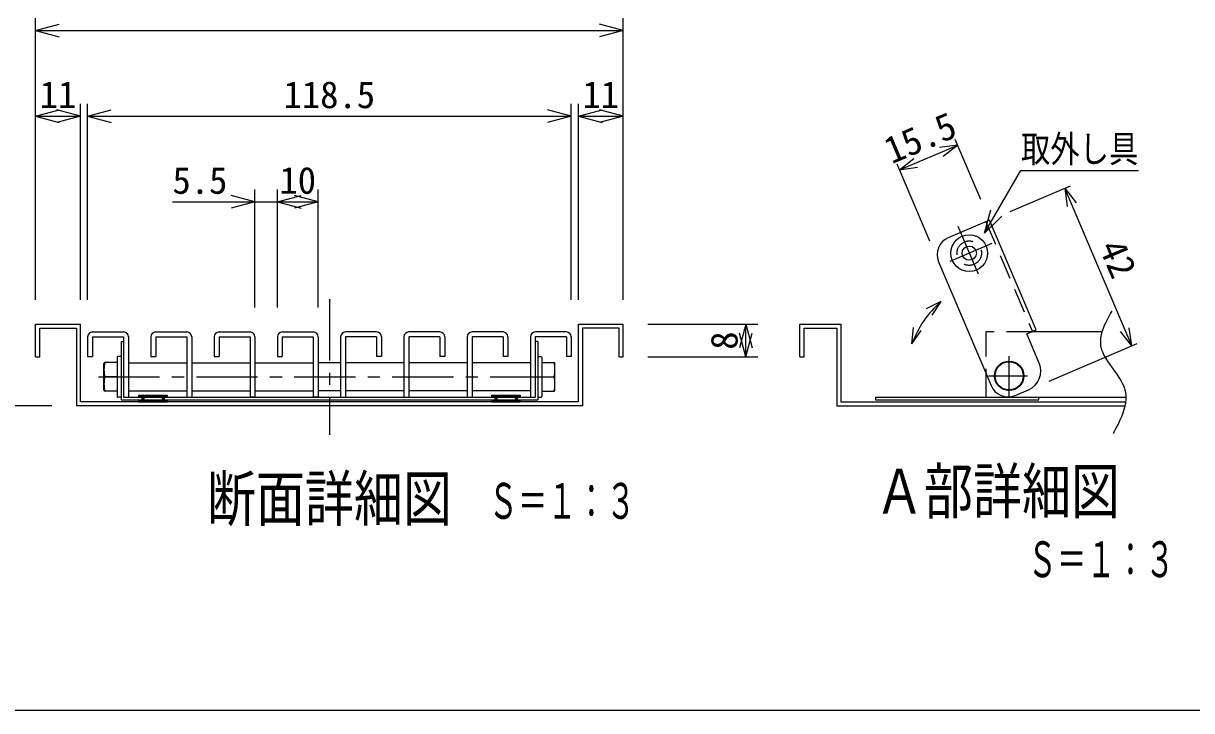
# Model space of a CAD drawing. Units: millimetres, scale not verified, with parts at other scales. Extents: x -1365 to 1365, y -930 to 870.
# Drawn here: x -600 to 354, y -930 to -368 of the extents above; entities that cross this region are included whole.
import ezdxf
from ezdxf.enums import TextEntityAlignment as Align

# ---------------------------------------------------------------- set-up
doc = ezdxf.new("R2010")
doc.units = ezdxf.units.MM
doc.header["$LTSCALE"] = 10
doc.linetypes.add('CHAIN1', pattern=[8, 5, -1, 1, -1])
doc.linetypes.add('DASHED2', pattern=[3, 2, -1])
for name, color, linetype in [('0-7_枠細線', 5, 'Continuous'), ('0-8_枠中線', 5, 'Continuous'), ('1-2_極細2', 2, 'Continuous'), ('1-3_細線2', 4, 'Continuous'), ('1-5_寸法2', 7, 'Continuous')]:
    doc.layers.add(name, color=color, linetype=linetype)
doc.styles.add('ＭＳ ゴシック', font='')
doc.styles.get('ＭＳ ゴシック').set_extended_font_data('MS Gothic')

msp = doc.modelspace()

# ---------------------------------------------------------------- linework, layer by layer
at = {"layer": '0-8_枠中線'}
msp.add_lwpolyline([(-1365, -930), (-1365, 870), (1365, 870), (1365, -930)], close=True, dxfattribs=at)
at = {"layer": '1-2_極細2', "linetype": 'CHAIN1'}
for p, q in [((162.85, -534.14), (179.37, -573.08)), ((190.58, -548.32), (156.25, -562.89)), ((-350.4, -593.83), (-350.4, -704.62)), ((204.77, -673.03), (204.77, -640.19)), ((-539.11, -657.22), (-160.62, -657.22)), ((187.9, -656.37), (219.83, -656.37))]:
    msp.add_line(p, q, dxfattribs=at)
at = {"layer": '1-2_極細2'}
for p, q in [((184.71, -539.92), (188.16, -527.04)), ((184.71, -539.92), (194.13, -530.49)), ((-587.07, -617.55), (-557.07, -617.55)), ((-587.07, -640.88), (-587.07, -617.55)), ((-557.07, -617.55), (-557.07, -680.88)), ((-147.07, -614.22), (-110.4, -614.22)), ((-147.07, -677.55), (-147.07, -614.22)), ((-113.74, -617.55), (-143.74, -617.55)), ((-143.74, -617.55), (-143.74, -680.88)), ((-113.74, -640.88), (-113.74, -617.55)), ((-110.4, -640.88), (-110.4, -614.22)), ((33.93, -614.22), (67.26, -614.22)), ((33.93, -640.88), (33.93, -614.22)), ((37.26, -617.55), (63.93, -617.55)), ((67.26, -614.22), (67.26, -677.55)), ((-520.57, -628.22), (-518.57, -628.22)), ((-520.57, -628.22), (-520.57, -675.88)), ((-180.24, -628.22), (-182.24, -628.22)), ((-180.24, -628.22), (-180.24, -675.88)), ((280.74, -620.55), (222.6, -620.55)), ((-590.4, -640.88), (-587.07, -640.88)), ((-113.74, -640.88), (-110.4, -640.88)), ((-523.89, -657.22), (-533.91, -657.22)), ((-176.92, -657.22), (-166.9, -657.22)), ((-520.57, -675.88), (-180.24, -675.88)), ((-518.57, -673.88), (-182.24, -673.88)), ((-506.24, -672.22), (-506.24, -673.88)), ((-506.24, -672.22), (-482.9, -672.22)), ((-506.24, -673), (-482.9, -673)), ((-506.24, -675.88), (-506.24, -677.55)), ((-506.24, -676), (-482.9, -676)), ((-506.24, -677), (-482.9, -677)), ((-503.74, -673.88), (-503.74, -675.88)), ((-503.74, -674), (-502.07, -674)), ((-503.74, -675), (-502.07, -675)), ((-502.07, -673.88), (-502.07, -675.88)), ((-487.07, -673.88), (-487.07, -675.88)), ((-487.07, -674), (-485.4, -674)), ((-487.07, -675), (-485.4, -675)), ((-485.4, -673.88), (-485.4, -675.88)), ((-482.9, -672.22), (-482.9, -673.88)), ((-482.9, -675.88), (-482.9, -677.55)), ((-217.9, -672.22), (-217.9, -673.88)), ((-217.9, -672.22), (-194.57, -672.22)), ((-217.9, -673), (-194.57, -673)), ((-217.9, -675.88), (-217.9, -677.55)), ((-217.9, -676), (-194.57, -676)), ((-217.9, -677), (-194.57, -677)), ((-215.4, -673.88), (-215.4, -675.88)), ((-215.4, -674), (-213.74, -674)), ((-215.4, -675), (-213.74, -675)), ((-213.74, -673.88), (-213.74, -675.88)), ((-198.74, -673.88), (-198.74, -675.88)), ((-198.74, -674), (-197.07, -674)), ((-198.74, -675), (-197.07, -675)), ((-197.07, -673.88), (-197.07, -675.88)), ((-194.57, -672.22), (-194.57, -673.88)), ((-194.57, -675.88), (-194.57, -677.55)), ((95.55, -673.88), (95.55, -675.88)), ((95.55, -673.88), (185.6, -673.88)), ((95.55, -675.88), (228.89, -675.88)), ((228.89, -675.88), (228.89, -673.88)), ((-143.74, -680.88), (-557.07, -680.88)), ((-506.24, -677.55), (-482.9, -677.55)), ((-217.9, -677.55), (-194.57, -677.55)), ((67.26, -677.55), (299.22, -677.55))]:
    msp.add_line(p, q, dxfattribs=at)
at = {"layer": '1-2_極細2', "linetype": 'DASHED2'}
for p, q in [((185.73, -530.46), (223.76, -620.06)), ((185.6, -620.55), (185.6, -653.75)), ((222.6, -620.55), (185.6, -620.55))]:
    msp.add_line(p, q, dxfattribs=at)
at = {"layer": '1-2_極細2'}
for points in [[(288.68, -603.42), (288.56, -603.63), (288.2, -604.26), (287.62, -605.3), (286.83, -606.71), (285.87, -608.45), (284.78, -610.49), (283.64, -612.76), (282.51, -615.2), (281.47, -617.75), (280.58, -620.35), (279.91, -622.91), (279.48, -625.37), (279.29, -627.67), (279.31, -629.73), (279.49, -631.51), (279.74, -632.95), (280, -634), (280.18, -634.65), (280.25, -634.87), (280.32, -635.09), (280.54, -635.74), (280.95, -636.8), (281.6, -638.25), (282.52, -640.05), (283.73, -642.15), (285.24, -644.51), (286.99, -647.05), (288.89, -649.72), (290.85, -652.44), (292.75, -655.14), (294.48, -657.75), (295.96, -660.19), (297.15, -662.39), (298.04, -664.29), (298.66, -665.84), (299.05, -666.98), (299.26, -667.67), (299.33, -667.91), (299.39, -668.14)], [(-590.4, -640.88), (-590.4, -614.22), (-553.74, -614.22)], [(-147.07, -677.55), (-553.74, -677.55), (-553.74, -614.22)], [(33.93, -640.88), (37.26, -640.88), (37.26, -617.55)], [(63.93, -617.55), (63.93, -680.88), (299.22, -680.88)], [(185.6, -653.75), (185.6, -673.88), (300.14, -673.88)], [(299.39, -668.14), (299.56, -668.84), (299.79, -669.99), (300.01, -671.56), (300.14, -673.51), (300.1, -675.8), (299.85, -678.36), (299.33, -681.12), (298.57, -684.02), (297.59, -686.98), (296.44, -689.9), (295.21, -692.71), (293.98, -695.33), (292.81, -697.69), (291.77, -699.71), (290.92, -701.35), (290.3, -702.55), (289.91, -703.28), (289.78, -703.53)]]:
    msp.add_lwpolyline(points, dxfattribs=at)
at = {"layer": '1-2_極細2', "linetype": 'DASHED2'}
msp.add_circle((172.18, -556.13), 10, dxfattribs=at)
at = {"layer": '1-2_極細2'}
msp.add_circle((204.77, -656.37), 11.5, dxfattribs=at)
for centre, start, end in [((-508.72, -651.38), 166.96433, 193.03802), ((-192.09, -651.38), 346.96198, 13.03567), ((-508.72, -663.05), 166.96198, 193.03567), ((-192.09, -663.05), 346.96433, 13.03802)]:
    msp.add_arc(centre, 25.86, start, end, dxfattribs=at)
at = {"layer": '1-3_細線2'}
for p, q in [((188.8, -529.16), (155.04, -543.49)), ((226.83, -618.76), (188.8, -529.16)), ((147.1, -563.16), (190.08, -664.41)), ((219.16, -622.01), (226.83, -618.76)), ((-547.9, -624.55), (-547.9, -640.55)), ((-543.9, -620.55), (-518.57, -620.55)), ((-543.9, -624.55), (-518.57, -624.55)), ((-543.9, -624.55), (-543.9, -640.55)), ((-518.57, -624.55), (-518.57, -673.88)), ((-514.57, -624.55), (-514.57, -673.88)), ((-496.24, -624.55), (-496.24, -640.55)), ((-492.24, -620.55), (-466.9, -620.55)), ((-492.24, -624.55), (-492.24, -640.55)), ((-462.9, -624.55), (-462.9, -673.88)), ((-444.57, -624.55), (-444.57, -640.55)), ((-440.57, -620.55), (-415.24, -620.55)), ((-440.57, -624.55), (-440.57, -640.55)), ((-411.24, -624.55), (-411.24, -673.88)), ((-392.9, -624.55), (-392.9, -640.55)), ((-388.9, -620.55), (-363.57, -620.55)), ((-388.9, -624.55), (-388.9, -640.55)), ((-359.57, -624.55), (-359.57, -673.88)), ((-341.24, -624.55), (-341.24, -673.88)), ((-311.9, -620.55), (-337.24, -620.55)), ((-311.9, -624.55), (-311.9, -640.55)), ((-307.9, -624.55), (-307.9, -640.55)), ((-289.57, -624.55), (-289.57, -673.88)), ((-260.24, -620.55), (-285.57, -620.55)), ((-260.24, -624.55), (-260.24, -640.55)), ((-256.24, -624.55), (-256.24, -640.55)), ((-237.9, -624.55), (-237.9, -673.88)), ((-208.57, -620.55), (-233.9, -620.55)), ((-208.57, -624.55), (-233.9, -624.55)), ((-233.9, -624.55), (-233.9, -673.88)), ((-208.57, -624.55), (-208.57, -640.55)), ((-204.57, -624.55), (-204.57, -640.55)), ((-186.24, -624.55), (-186.24, -673.88)), ((-156.9, -620.55), (-182.24, -620.55)), ((-182.24, -624.55), (-182.24, -673.88)), ((-156.9, -624.55), (-182.24, -624.55)), ((-156.9, -624.55), (-156.9, -640.55)), ((-152.9, -624.55), (-152.9, -640.55)), ((229.32, -645.95), (219.16, -622.01)), ((-547.9, -640.55), (-543.9, -640.55)), ((-534.58, -668.22), (-534.58, -646.22)), ((-523.89, -645.55), (-533.91, -645.55)), ((-523.89, -641.22), (-523.89, -658.88)), ((-520.57, -640.55), (-523.23, -640.55)), ((-514.57, -645.72), (-466.9, -645.72)), ((-496.24, -640.55), (-492.24, -640.55)), ((-462.9, -645.72), (-415.24, -645.72)), ((-444.57, -640.55), (-440.57, -640.55)), ((-411.24, -645.72), (-363.57, -645.72)), ((-392.9, -640.55), (-388.9, -640.55)), ((-341.24, -645.72), (-359.57, -645.72)), ((-289.57, -645.72), (-337.24, -645.72)), ((-307.9, -640.55), (-311.9, -640.55)), ((-237.9, -645.72), (-285.57, -645.72)), ((-256.24, -640.55), (-260.24, -640.55)), ((-186.24, -645.72), (-233.9, -645.72)), ((-204.57, -640.55), (-208.57, -640.55)), ((-182.24, -648.6), (-182.24, -661.83)), ((-180.24, -640.55), (-177.58, -640.55)), ((-176.92, -641.22), (-176.92, -673.22)), ((-176.92, -645.55), (-166.9, -645.55)), ((-166.23, -668.22), (-166.23, -646.22)), ((-152.9, -640.55), (-156.9, -640.55)), ((-523.89, -658.88), (-523.89, -673.22)), ((209.75, -672.36), (220.49, -667.8)), ((-523.89, -668.88), (-533.91, -668.88)), ((-520.57, -673.88), (-523.23, -673.88)), ((-518.57, -673.88), (-514.57, -673.88)), ((-514.57, -668.72), (-466.9, -668.72)), ((-466.9, -673.88), (-462.9, -673.88)), ((-462.9, -668.72), (-415.24, -668.72)), ((-411.24, -673.88), (-415.24, -673.88)), ((-411.24, -668.72), (-363.57, -668.72)), ((-359.57, -673.88), (-363.57, -673.88)), ((-341.24, -668.72), (-359.57, -668.72)), ((-341.24, -673.88), (-337.24, -673.88)), ((-289.57, -668.72), (-337.24, -668.72)), ((-289.57, -673.88), (-285.57, -673.88)), ((-237.9, -668.72), (-285.57, -668.72)), ((-237.9, -673.88), (-233.9, -673.88)), ((-186.24, -668.72), (-233.9, -668.72)), ((-186.24, -673.88), (-182.24, -673.88)), ((-180.24, -673.88), (-177.58, -673.88)), ((-176.92, -668.88), (-166.9, -668.88))]:
    msp.add_line(p, q, dxfattribs=at)
for points in [[(-492.24, -624.55), (-466.9, -624.55), (-466.9, -673.88)], [(-440.57, -624.55), (-415.24, -624.55), (-415.24, -673.88)], [(-388.9, -624.55), (-363.57, -624.55), (-363.57, -673.88)], [(-311.9, -624.55), (-337.24, -624.55), (-337.24, -673.88)], [(-260.24, -624.55), (-285.57, -624.55), (-285.57, -673.88)]]:
    msp.add_lwpolyline(points, dxfattribs=at)
for centre, radius in [((172.18, -556.13), 15), ((172.18, -556.13), 5.83), ((204.77, -656.37), 12)]:
    msp.add_circle(centre, radius, dxfattribs=at)
for centre, radius, start, end in [((160.91, -557.3), 15, 113, 203), ((-543.9, -624.55), 4, 90, 180), ((-518.57, -624.55), 4, 0, 90), ((-492.24, -624.55), 4, 90, 180), ((-466.9, -624.55), 4, 0, 90), ((-440.57, -624.55), 4, 90, 180), ((-415.24, -624.55), 4, 0, 90), ((-388.9, -624.55), 4, 90, 180), ((-363.57, -624.55), 4, 0, 90), ((-337.24, -624.55), 4, 90, 180), ((-311.9, -624.55), 4, 0, 90), ((-285.57, -624.55), 4, 90, 180), ((-260.24, -624.55), 4, 0, 90), ((-233.9, -624.55), 4, 90, 180), ((-208.57, -624.55), 4, 0, 90), ((-182.24, -624.55), 4, 90, 180), ((-156.9, -624.55), 4, 0, 90), ((-533.91, -646.22), 0.667, 90, 180), ((-523.23, -641.22), 0.667, 90, 180), ((-177.58, -641.22), 0.667, 0, 90), ((-166.9, -646.22), 0.667, 0, 90), ((213.97, -652.46), 16.67, 293, 23), ((203.89, -658.55), 15, 203, 293), ((-533.91, -668.22), 0.667, 180, 270), ((-523.23, -673.22), 0.667, 180, 270), ((-177.58, -673.22), 0.667, 270, 360), ((-166.9, -668.22), 0.667, 270, 360)]:
    msp.add_arc(centre, radius, start, end, dxfattribs=at)
at = {"layer": '1-5_寸法2'}
for p, q in [((-590.4, -594.22), (-590.4, -364.22)), ((-590.4, -374.22), (-571.09, -369.04)), ((-110.4, -374.22), (-129.72, -369.04)), ((-110.4, -594.22), (-110.4, -364.22)), ((-590.4, -374.22), (-571.09, -379.39)), ((-590.4, -374.22), (-110.4, -374.22)), ((-110.4, -374.22), (-129.72, -379.39)), ((-590.4, -594.22), (-590.4, -434.22)), ((-553.74, -594.22), (-553.74, -434.22)), ((-547.9, -594.22), (-547.9, -434.22)), ((-152.9, -594.22), (-152.9, -434.22)), ((-147.07, -594.22), (-147.07, -434.22)), ((-110.4, -594.22), (-110.4, -434.22)), ((-590.4, -444.22), (-571.09, -439.04)), ((-590.4, -444.22), (-571.09, -449.39)), ((-590.4, -444.22), (-553.74, -444.22)), ((-553.74, -444.22), (-573.06, -439.04)), ((-553.74, -444.22), (-573.06, -449.39)), ((-547.9, -444.22), (-528.59, -439.04)), ((-547.9, -444.22), (-528.59, -449.39)), ((-547.9, -444.22), (-152.9, -444.22)), ((-152.9, -444.22), (-172.22, -439.04)), ((-152.9, -444.22), (-172.22, -449.39)), ((-147.07, -444.22), (-127.75, -439.04)), ((-147.07, -444.22), (-127.75, -449.39)), ((-147.07, -444.22), (-110.4, -444.22)), ((-110.4, -444.22), (-129.72, -439.04)), ((-110.4, -444.22), (-129.72, -449.39)), ((181.63, -512.28), (160.79, -463.19)), ((115.19, -487.98), (162.75, -467.79)), ((162.75, -467.79), (147.89, -469.88)), ((162.75, -467.79), (150.93, -477.03)), ((139.93, -546.28), (113.23, -483.38)), ((115.19, -487.98), (127.01, -478.75)), ((115.19, -487.98), (130.04, -485.89)), ((-411.24, -600.55), (-411.24, -504.22)), ((-392.9, -600.55), (-392.9, -504.22)), ((-359.57, -600.55), (-359.57, -504.22)), ((205.67, -522), (254.77, -501.16)), ((250.16, -503.11), (259.4, -514.93)), ((250.16, -503.11), (252.25, -517.97)), ((304.87, -631.98), (250.16, -503.11)), ((-478.63, -514.22), (-392.9, -514.22)), ((-411.24, -514.22), (-430.56, -509.04)), ((-411.24, -514.22), (-430.56, -519.39)), ((-392.9, -514.22), (-373.59, -509.04)), ((-392.9, -514.22), (-373.59, -519.39)), ((-392.9, -514.22), (-359.57, -514.22)), ((-359.57, -514.22), (-378.89, -509.04)), ((-359.57, -514.22), (-378.89, -519.39)), ((184.71, -539.92), (189.88, -520.6)), ((184.71, -539.92), (198.85, -525.78)), ((149.04, -595.72), (137.07, -601.59)), ((149.04, -595.72), (141.61, -606.79)), ((-90.4, -614.22), (-0.4, -614.22)), ((-10.4, -614.22), (-15.58, -633.54)), ((-10.4, -614.22), (-5.23, -633.54)), ((-10.4, -640.88), (-10.4, -614.22)), ((125.42, -630.29), (126.53, -617.01)), ((125.42, -630.29), (133.03, -619.34)), ((304.87, -631.98), (295.63, -620.16)), ((304.87, -631.98), (302.78, -617.13)), ((-10.4, -640.88), (-15.58, -621.57)), ((-10.4, -640.88), (-5.23, -621.57)), ((237.36, -660.64), (309.47, -630.03)), ((-90.4, -640.88), (-0.4, -640.88)), ((-577.07, -680.88), (-700.4, -680.88))]:
    msp.add_line(p, q, dxfattribs=at)
msp.add_lwpolyline([(184.71, -539.92), (214.37, -488.54), (310.37, -488.54)], dxfattribs=at)
msp.add_arc((203.89, -658.55), 83.4, 131.11509, 160.19528, dxfattribs=at)

# ---------------------------------------------------------------- texts
at = {"layer": '0-7_枠細線', "style": 'ＭＳ ゴシック'}
for s, height, width, p in [('断面詳細図', 36.66, 0.8, (-450.4, -785.99)), ('Ａ部詳細図', 36.66, 0.8, (95.23, -779.96)), ('Ｓ＝１：３', 29.33, 0.6, (-220.51, -782.04)), ('Ｓ＝１：３', 29.33, 0.6, (219.84, -829.75))]:
    msp.add_text(s, height=height, dxfattribs=dict(at, width=width)).set_placement(p, align=Align.BOTTOM_LEFT)
at = {"layer": '1-5_寸法2', "style": 'ＭＳ ゴシック'}
for s, p in [('11', (-587.07, -444.22)), ('118.5', (-387.9, -444.22)), ('11', (-143.74, -444.22)), ('5.5', (-478.63, -514.22)), ('10', (-391.24, -514.22))]:
    msp.add_text(s, height=21.99, dxfattribs=at).set_placement(p, align=Align.BOTTOM_LEFT)
for s, rotation, p in [('15.5', 23, (111.35, -489.61)), ('42', 293, (271.65, -553.74)), ('8', 90, (-10.4, -635.05))]:
    msp.add_text(s, height=21.99, rotation=rotation, dxfattribs=at).set_placement(p, align=Align.BOTTOM_LEFT)
at = {"layer": '1-5_寸法2', "style": 'ＭＳ ゴシック', "width": 0.8}
msp.add_text('取外し具', height=21.99, dxfattribs=at).set_placement((214.37, -488.54), align=Align.BOTTOM_LEFT)

doc.saveas('drawing.dxf')
